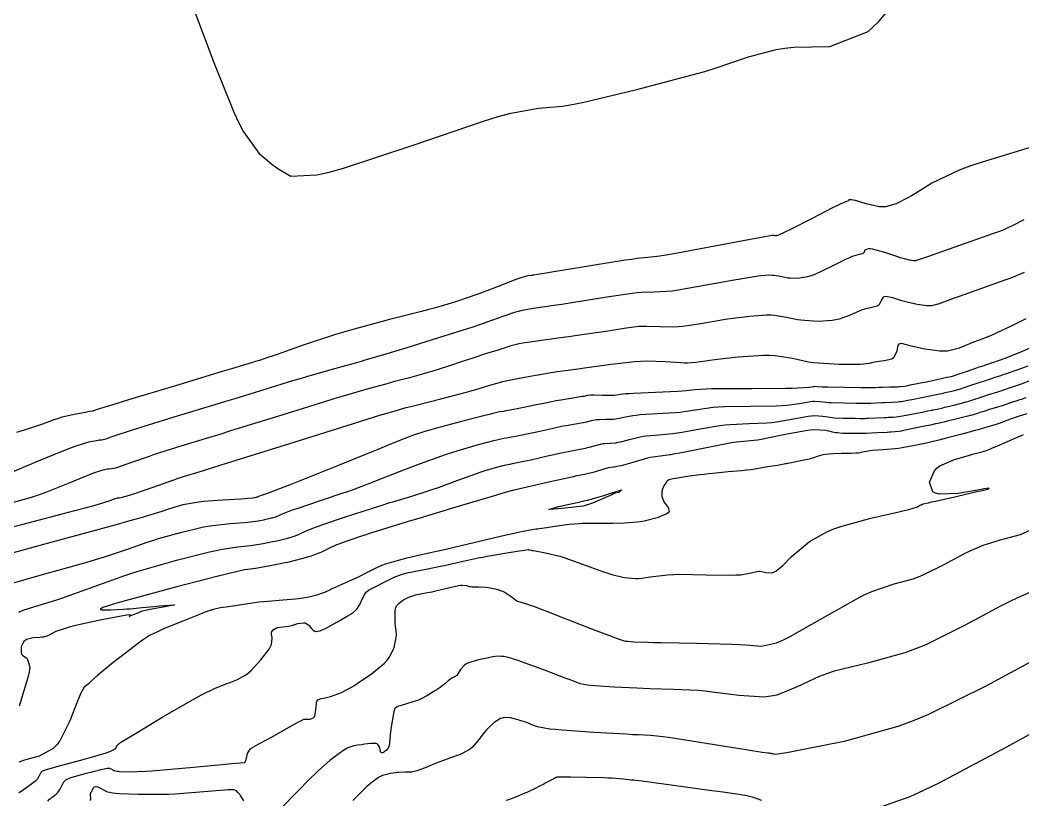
# Model space of a CAD drawing. Header units: metres. Extents: x 837475 to 838479, y 1189012 to 1191015.
# Drawn here: x 838244.6 to 838398.2, y 1190392.5 to 1190512 of the extents above; entities that cross this region are included whole.
import ezdxf

# ---------------------------------------------------------------- set-up
doc = ezdxf.new("R2010")
doc.units = ezdxf.units.M
doc.header["$LTSCALE"] = 0.3
doc.layers.add('COTAS 10', color=1, linetype='Continuous')
doc.layers.add('COTAS INT', color=252, linetype='Continuous')

msp = doc.modelspace()

# ---------------------------------------------------------------- linework, layer by layer
at = {"layer": 'COTAS 10'}
for points, elevation in [([(838398.349, 1190481.373), (838398.03, 1190481.236), (838397.046, 1190480.707), (838395.35, 1190479.915), (838394.582, 1190479.611), (838393.686, 1190479.27), (838389.373, 1190477.735), (838385.14, 1190476.272), (838384.294, 1190475.977), (838383.59, 1190475.729), (838382.222, 1190475.231), (838381.737, 1190475.11), (838381.588, 1190475.1), (838381.434, 1190475.099), (838380.826, 1190475.183), (838379.852, 1190475.454), (838379.466, 1190475.572), (838379.03, 1190475.708), (838377.037, 1190476.355), (838375.158, 1190476.881), (838374.795, 1190476.94), (838374.499, 1190476.962), (838373.996, 1190476.733), (838373.823, 1190476.343), (838373.736, 1190476.264), (838373.632, 1190476.198), (838373.113, 1190476.065), (838372.065, 1190475.744), (838371.628, 1190475.559), (838371.126, 1190475.333), (838368.781, 1190474.173), (838366.319, 1190473.026), (838365.744, 1190472.81), (838365.215, 1190472.636), (838363.689, 1190472.374), (838362.541, 1190472.439), (838362.251, 1190472.472), (838361.972, 1190472.511), (838361.063, 1190472.708), (838360.088, 1190472.866), (838359.768, 1190472.881), (838359.426, 1190472.883), (838358.01, 1190472.788), (838355.783, 1190472.461), (838354.93, 1190472.316), (838353.974, 1190472.149), (838349.668, 1190471.352), (838345.413, 1190470.613), (838344.49, 1190470.482), (838343.677, 1190470.383), (838341.658, 1190470.293), (838339.824, 1190470.257), (838339.127, 1190470.193), (838338.348, 1190470.105), (838334.851, 1190469.592), (838331.286, 1190469.009), (838330.464, 1190468.877), (838329.715, 1190468.759), (838327.604, 1190468.438), (838325.933, 1190468.2), (838325.46, 1190468.134), (838324.982, 1190468.067), (838323.218, 1190467.824), (838321.436, 1190467.491), (838320.947, 1190467.367), (838320.459, 1190467.23), (838318.71, 1190466.62), (838316.119, 1190465.686), (838315.099, 1190465.345), (838313.949, 1190464.967), (838308.703, 1190463.301), (838303.678, 1190461.742), (838302.666, 1190461.431), (838301.819, 1190461.173), (838300.132, 1190460.678), (838299.533, 1190460.518), (838299.373, 1190460.471), (838299.215, 1190460.423), (838298.662, 1190460.241), (838297.43, 1190459.868), (838296.843, 1190459.699), (838296.149, 1190459.502), (838292.757, 1190458.556), (838288.64, 1190457.386), (838287.489, 1190457.048), (838286.333, 1190456.704), (838282.119, 1190455.413), (838277.498, 1190453.98), (838276.085, 1190453.547), (838274.614, 1190453.097), (838268.822, 1190451.342), (838263.583, 1190449.744), (838262.461, 1190449.394), (838261.482, 1190449.084), (838259.131, 1190448.299), (838257.965, 1190447.88), (838257.731, 1190447.802), (838257.536, 1190447.741), (838257.157, 1190447.654), (838256.765, 1190447.613), (838256.564, 1190447.581), (838256.321, 1190447.539), (838255.107, 1190447.31), (838252.986, 1190446.672), (838252.171, 1190446.372), (838251.258, 1190446.019), (838247.138, 1190444.296), (838243.047, 1190442.567)], 1760), ([(838244.444, 1190421.304), (838244.819, 1190421.476), (838245.257, 1190421.651), (838247.362, 1190422.308), (838250.23, 1190423.178), (838251.149, 1190423.487), (838252.123, 1190423.825), (838256.092, 1190425.29), (838260.67, 1190426.914), (838262.028, 1190427.352), (838263.425, 1190427.785), (838268.797, 1190429.307), (838273.614, 1190430.521), (838274.662, 1190430.761), (838275.586, 1190430.958), (838277.889, 1190431.32), (838279.407, 1190431.451), (838279.836, 1190431.502), (838280.268, 1190431.559), (838281.858, 1190431.821), (838283.283, 1190432.097), (838283.61, 1190432.164), (838283.908, 1190432.226), (838284.743, 1190432.416), (838285.398, 1190432.59), (838285.583, 1190432.642), (838285.769, 1190432.696), (838286.454, 1190432.906), (838287.166, 1190433.162), (838287.37, 1190433.245), (838287.576, 1190433.334), (838288.343, 1190433.701), (838289.708, 1190434.264), (838290.291, 1190434.477), (838290.963, 1190434.715), (838294.134, 1190435.778), (838297.322, 1190436.817), (838298.006, 1190437.04), (838298.604, 1190437.234), (838300.044, 1190437.699), (838301.252, 1190438.073), (838301.703, 1190438.21), (838302.205, 1190438.361), (838304.438, 1190439.028), (838307.104, 1190439.869), (838307.878, 1190440.129), (838308.668, 1190440.402), (838311.652, 1190441.489), (838314.416, 1190442.499), (838315.068, 1190442.724), (838315.67, 1190442.925), (838317.435, 1190443.454), (838318.607, 1190443.754), (838318.835, 1190443.811), (838319.022, 1190443.858), (838319.351, 1190443.931), (838319.562, 1190443.963), (838319.675, 1190443.984), (838319.811, 1190444.009), (838320.497, 1190444.142), (838321.757, 1190444.409), (838322.255, 1190444.519), (838322.818, 1190444.644), (838325.388, 1190445.224), (838327.968, 1190445.799), (838328.537, 1190445.92), (838329.043, 1190446.025), (838330.344, 1190446.267), (838331.254, 1190446.435), (838331.512, 1190446.493), (838331.773, 1190446.555), (838332.74, 1190446.823), (838333.685, 1190447.059), (838333.931, 1190447.102), (838334.172, 1190447.136), (838334.988, 1190447.176), (838335.913, 1190447.25), (838336.222, 1190447.305), (838336.554, 1190447.375), (838337.946, 1190447.75), (838339.572, 1190448.146), (838340.052, 1190448.229), (838340.545, 1190448.3), (838342.43, 1190448.458), (838344.604, 1190448.647), (838345.277, 1190448.737), (838345.983, 1190448.844), (838348.79, 1190449.367), (838351.763, 1190449.874), (838352.572, 1190449.97), (838353.375, 1190450.048), (838356.228, 1190450.17), (838358.985, 1190450.281), (838359.729, 1190450.352), (838360.464, 1190450.441), (838363.049, 1190450.905), (838365.279, 1190451.323), (838365.79, 1190451.382), (838366.256, 1190451.416), (838367.557, 1190451.336), (838368.643, 1190451.139), (838368.975, 1190451.1), (838369.319, 1190451.068), (838370.672, 1190451.008), (838371.942, 1190450.992), (838372.235, 1190450.988), (838372.502, 1190450.984), (838373.253, 1190450.972), (838373.995, 1190450.977), (838374.256, 1190450.985), (838374.541, 1190450.995), (838375.773, 1190451.054), (838377.013, 1190451.119), (838377.304, 1190451.132), (838377.573, 1190451.144), (838378.352, 1190451.171), (838379.161, 1190451.247), (838379.448, 1190451.289), (838379.763, 1190451.34), (838381.126, 1190451.603), (838382.449, 1190451.879), (838382.738, 1190451.939), (838382.994, 1190451.991), (838383.641, 1190452.118), (838384.121, 1190452.212), (838384.272, 1190452.242), (838384.431, 1190452.275), (838385.07, 1190452.41), (838385.909, 1190452.6), (838386.193, 1190452.667), (838386.501, 1190452.74), (838387.802, 1190453.056), (838389.122, 1190453.397), (838389.442, 1190453.486), (838389.743, 1190453.572), (838390.662, 1190453.862), (838391.469, 1190454.135), (838391.698, 1190454.211), (838391.93, 1190454.286), (838392.79, 1190454.557), (838393.678, 1190454.834), (838393.928, 1190454.914), (838394.18, 1190454.994), (838395.104, 1190455.296), (838396.115, 1190455.635), (838396.421, 1190455.74), (838396.739, 1190455.849), (838397.982, 1190456.283), (838399.271, 1190456.763)], 1770), ([(838401.345, 1190425.203), (838397.373, 1190423.497), (838396.1, 1190422.882), (838394.751, 1190422.204), (838389.256, 1190419.242), (838383.337, 1190416.313), (838381.721, 1190415.657), (838380.116, 1190415.068), (838374.402, 1190413.5), (838369.309, 1190412.253), (838368.094, 1190411.866), (838366.965, 1190411.461), (838363.595, 1190409.85), (838360.516, 1190408.592), (838359.57, 1190408.41), (838358.584, 1190408.301), (838354.685, 1190408.506), (838350.62, 1190409.065), (838349.528, 1190409.178), (838348.451, 1190409.272), (838344.685, 1190409.462), (838341.052, 1190409.56), (838340.059, 1190409.597), (838339.071, 1190409.637), (838335.55, 1190409.816), (838332.641, 1190410.02), (838332.039, 1190410.076), (838331.525, 1190410.133), (838330.404, 1190410.335), (838329.251, 1190410.768), (838328.718, 1190410.969), (838328.091, 1190411.206), (838325.053, 1190412.358), (838321.973, 1190413.504), (838321.32, 1190413.738), (838320.754, 1190413.936), (838319.428, 1190414.349), (838318.712, 1190414.485), (838318.53, 1190414.509), (838318.354, 1190414.526), (838317.776, 1190414.538), (838316.998, 1190414.438), (838316.695, 1190414.385), (838316.355, 1190414.321), (838314.813, 1190414), (838313.301, 1190413.533), (838312.979, 1190413.376), (838312.7, 1190413.208), (838312.044, 1190412.504), (838311.676, 1190411.859), (838311.578, 1190411.729), (838311.482, 1190411.619), (838311.152, 1190411.394), (838310.811, 1190411.241), (838310.709, 1190411.177), (838310.603, 1190411.103), (838310.193, 1190410.758), (838309.738, 1190410.358), (838309.604, 1190410.25), (838309.467, 1190410.143), (838308.944, 1190409.768), (838308.316, 1190409.353), (838308.112, 1190409.221), (838307.934, 1190409.106), (838307.896, 1190409.082), (838307.008, 1190408.518), (838305.952, 1190407.957), (838305.629, 1190407.82), (838305.293, 1190407.691), (838303.969, 1190407.289), (838302.808, 1190406.96), (838302.574, 1190406.877), (838302.379, 1190406.797), (838301.989, 1190406.536), (838301.83, 1190406.008), (838301.779, 1190405.759), (838301.725, 1190405.467), (838301.506, 1190404.042), (838301.313, 1190402.561), (838301.275, 1190402.233), (838301.243, 1190401.941), (838301.186, 1190401.184), (838301.104, 1190400.704), (838301.057, 1190400.587), (838300.999, 1190400.477), (838300.704, 1190400.137), (838300.396, 1190399.899), (838300.329, 1190399.854), (838300.272, 1190399.818), (838300.133, 1190399.762), (838300.05, 1190399.768), (838300.026, 1190399.77), (838300.003, 1190399.773), (838299.918, 1190399.79), (838299.831, 1190399.924), (838299.806, 1190400.001), (838299.781, 1190400.097), (838299.688, 1190400.587), (838299.416, 1190401.046), (838299.278, 1190401.121), (838299.112, 1190401.174), (838298.289, 1190401.178), (838297.373, 1190401.053), (838297.149, 1190401.024), (838296.937, 1190400.998), (838296.281, 1190400.926), (838295.71, 1190400.83), (838295.552, 1190400.789), (838295.394, 1190400.741), (838294.827, 1190400.516), (838294.06, 1190400.053), (838293.777, 1190399.856), (838293.463, 1190399.628), (838292.075, 1190398.553), (838290.313, 1190397.022), (838289.764, 1190396.506), (838289.188, 1190395.951), (838286.889, 1190393.612), (838284.757, 1190391.413)], 1780), ([(838278.882, 1190392.409), (838278.644, 1190392.784), (838278.367, 1190393.206), (838278.294, 1190393.308), (838278.222, 1190393.404), (838277.978, 1190393.698), (838277.741, 1190393.913), (838277.674, 1190393.96), (838277.607, 1190394.001), (838277.362, 1190394.101), (838276.41, 1190394.079), (838275.898, 1190394.043), (838275.279, 1190393.994), (838272.144, 1190393.709), (838268.364, 1190393.432), (838267.338, 1190393.388), (838266.321, 1190393.358), (838262.722, 1190393.368), (838259.818, 1190393.49), (838259.24, 1190393.531), (838258.759, 1190393.575), (838257.839, 1190393.759), (838257.535, 1190393.962), (838257.443, 1190394.019), (838257.347, 1190394.075), (838256.974, 1190394.28), (838256.615, 1190394.442), (838256.528, 1190394.471), (838256.446, 1190394.495), (838256.197, 1190394.524), (838256.011, 1190394.496), (838255.97, 1190394.484), (838255.933, 1190394.469), (838255.835, 1190394.398), (838255.762, 1190394.289), (838255.74, 1190394.251), (838255.718, 1190394.208), (838255.635, 1190394.025), (838255.549, 1190393.837), (838255.526, 1190393.792), (838255.502, 1190393.75), (838255.419, 1190393.624), (838255.36, 1190393.486), (838255.352, 1190393.437), (838255.348, 1190393.383), (838255.364, 1190393.147), (838255.383, 1190392.874), (838255.381, 1190392.797), (838255.376, 1190392.718), (838255.331, 1190392.426)], 1780)]:
    msp.add_lwpolyline(points, dxfattribs=dict(at, elevation=elevation))
at = {"layer": 'COTAS INT'}
for points, elevation in [([(838271.5, 1190512.952), (838274.296, 1190505.454), (838277.36, 1190497.871), (838278.122, 1190496.262), (838278.847, 1190494.866), (838281.154, 1190491.593), (838283.168, 1190489.904), (838283.708, 1190489.505), (838284.24, 1190489.137), (838286.098, 1190488.058), (838290.069, 1190488.253), (838291.934, 1190488.689), (838294.13, 1190489.289), (838304.823, 1190492.834), (838315.591, 1190496.513), (838317.834, 1190497.198), (838319.756, 1190497.738), (838324.03, 1190498.483), (838327.665, 1190498.797), (838329.185, 1190499.065), (838330.926, 1190499.413), (838339.068, 1190501.323), (838347.529, 1190503.565), (838349.471, 1190504.121), (838351.24, 1190504.649), (838356.183, 1190506.322), (838360.408, 1190507.476), (838361.724, 1190507.677), (838363.104, 1190507.826), (838368.615, 1190507.933), (838374.517, 1190510.23), (838376.144, 1190511.759), (838377.767, 1190513.675)], 1756), ([(838400.487, 1190492.825), (838391.95, 1190490.239), (838390.084, 1190489.592), (838388.433, 1190488.975), (838384.268, 1190486.993), (838381.751, 1190485.419), (838381.139, 1190485.058), (838380.564, 1190484.731), (838378.794, 1190483.822), (838377.16, 1190483.397), (838376.67, 1190483.375), (838376.164, 1190483.394), (838374.202, 1190483.808), (838372.535, 1190484.323), (838372.215, 1190484.405), (838371.956, 1190484.462), (838371.532, 1190484.449), (838371.465, 1190484.298), (838371.432, 1190484.268), (838371.391, 1190484.242), (838371.191, 1190484.191), (838370.218, 1190483.772), (838369.691, 1190483.516), (838369.052, 1190483.198), (838365.812, 1190481.541), (838362.586, 1190479.888), (838361.956, 1190479.573), (838361.439, 1190479.32), (838360.523, 1190478.92), (838360.36, 1190478.929), (838360.319, 1190478.934), (838360.279, 1190478.939), (838360.15, 1190478.967), (838360.013, 1190478.99), (838359.967, 1190478.992), (838359.919, 1190478.992), (838359.718, 1190478.979), (838358.166, 1190478.696), (838357.265, 1190478.527), (838356.161, 1190478.319), (838350.47, 1190477.238), (838344.708, 1190476.172), (838343.558, 1190475.973), (838342.601, 1190475.816), (838340.752, 1190475.597), (838339.094, 1190475.444), (838338.257, 1190475.329), (838337.256, 1190475.182), (838332.276, 1190474.388), (838327.302, 1190473.567), (838326.305, 1190473.403), (838325.472, 1190473.268), (838323.839, 1190473.007), (838323.271, 1190472.926), (838323.11, 1190472.904), (838322.948, 1190472.881), (838322.348, 1190472.798), (838321.283, 1190472.5), (838320.827, 1190472.342), (838320.301, 1190472.151), (838317.821, 1190471.186), (838315.012, 1190470.098), (838314.279, 1190469.828), (838313.565, 1190469.573), (838311.151, 1190468.769), (838308.231, 1190467.926), (838307.199, 1190467.646), (838306.07, 1190467.347), (838301.185, 1190466.099), (838295.8, 1190464.659), (838294.356, 1190464.238), (838292.932, 1190463.807), (838287.96, 1190462.17), (838283.989, 1190460.781), (838283.197, 1190460.507), (838282.537, 1190460.28), (838281.264, 1190459.857), (838280.856, 1190459.741), (838280.628, 1190459.673), (838280.21, 1190459.545), (838278.143, 1190458.919), (838276.989, 1190458.57), (838275.582, 1190458.146), (838268.401, 1190455.981), (838261.196, 1190453.803), (838259.775, 1190453.37), (838258.602, 1190453.011), (838256.441, 1190452.331), (838255.999, 1190452.172), (838255.91, 1190452.143), (838255.837, 1190452.119), (838255.693, 1190452.086), (838255.236, 1190452.011), (838254.966, 1190451.96), (838254.632, 1190451.897), (838252.906, 1190451.563), (838250.859, 1190451.084), (838250.323, 1190450.929), (838249.8, 1190450.765), (838248.023, 1190450.092), (838245.216, 1190449.151), (838244.043, 1190448.817)], 1758), ([(838398.396, 1190473.319), (838396.714, 1190472.607), (838396.048, 1190472.352), (838395.294, 1190472.073), (838391.848, 1190470.854), (838388.41, 1190469.655), (838387.661, 1190469.388), (838387.001, 1190469.148), (838385.351, 1190468.515), (838384.183, 1190468.222), (838383.826, 1190468.198), (838383.454, 1190468.197), (838381.99, 1190468.399), (838380.475, 1190468.776), (838380.071, 1190468.886), (838379.673, 1190468.999), (838378.292, 1190469.425), (838377.198, 1190469.632), (838376.98, 1190469.606), (838376.8, 1190469.543), (838376.459, 1190469.017), (838376.181, 1190468.388), (838376.04, 1190468.261), (838375.872, 1190468.154), (838375.035, 1190467.939), (838373.913, 1190467.715), (838373.565, 1190467.603), (838373.201, 1190467.469), (838371.75, 1190466.805), (838370.053, 1190466.165), (838369.533, 1190466.046), (838368.992, 1190465.953), (838366.856, 1190465.828), (838364.723, 1190465.948), (838364.182, 1190466.01), (838363.664, 1190466.083), (838361.975, 1190466.449), (838360.164, 1190466.742), (838359.569, 1190466.77), (838358.934, 1190466.774), (838356.302, 1190466.598), (838353.4, 1190466.225), (838352.595, 1190466.105), (838351.788, 1190465.979), (838348.867, 1190465.466), (838346.119, 1190465.054), (838345.422, 1190464.991), (838344.752, 1190464.95), (838342.564, 1190464.988), (838340.554, 1190465.07), (838339.997, 1190465.057), (838339.44, 1190465.028), (838337.425, 1190464.796), (838335.27, 1190464.451), (838334.624, 1190464.351), (838333.957, 1190464.25), (838331.37, 1190463.869), (838328.595, 1190463.475), (838327.809, 1190463.364), (838327.016, 1190463.254), (838324.089, 1190462.85), (838321.59, 1190462.481), (838321.066, 1190462.392), (838320.616, 1190462.308), (838319.6, 1190462.055), (838318.729, 1190461.744), (838318.37, 1190461.625), (838317.961, 1190461.491), (838316.059, 1190460.889), (838313.783, 1190460.167), (838313.137, 1190459.958), (838312.485, 1190459.746), (838310.074, 1190458.944), (838307.685, 1190458.173), (838307.046, 1190457.979), (838306.418, 1190457.794), (838304.233, 1190457.194), (838301.976, 1190456.604), (838301.303, 1190456.425), (838300.609, 1190456.238), (838297.928, 1190455.504), (838294.083, 1190454.382), (838292.655, 1190453.951), (838291.069, 1190453.467), (838284.028, 1190451.281), (838276.852, 1190449.041), (838275.181, 1190448.523), (838273.646, 1190448.049), (838269.244, 1190446.703), (838265.97, 1190445.686), (838265.147, 1190445.419), (838264.361, 1190445.158), (838261.822, 1190444.267), (838259.93, 1190443.589), (838259.551, 1190443.462), (838259.236, 1190443.362), (838258.62, 1190443.222), (838258.294, 1190443.216), (838258.161, 1190443.201), (838258.01, 1190443.18), (838257.308, 1190443.057), (838255.99, 1190442.642), (838255.449, 1190442.438), (838254.833, 1190442.194), (838251.975, 1190440.989), (838248.426, 1190439.594), (838247.375, 1190439.23), (838246.294, 1190438.876), (838242.14, 1190437.68)], 1762), ([(838236.651, 1190432.608), (838244.883, 1190434.705), (838252.998, 1190436.842), (838254.605, 1190437.275), (838255.934, 1190437.64), (838258.425, 1190438.384), (838259.006, 1190438.629), (838259.131, 1190438.679), (838259.241, 1190438.72), (838259.509, 1190438.805), (838259.667, 1190438.827), (838259.708, 1190438.83), (838259.748, 1190438.831), (838259.88, 1190438.821), (838260.33, 1190438.919), (838260.57, 1190438.987), (838260.86, 1190439.074), (838262.327, 1190439.535), (838264.073, 1190440.112), (838264.539, 1190440.272), (838264.999, 1190440.431), (838266.598, 1190441.005), (838268.012, 1190441.516), (838268.355, 1190441.636), (838268.677, 1190441.746), (838269.665, 1190442.064), (838272.678, 1190443), (838274.276, 1190443.499), (838276.206, 1190444.103), (838285.937, 1190447.149), (838295.666, 1190450.191), (838297.595, 1190450.791), (838299.192, 1190451.287), (838302.196, 1190452.203), (838303.761, 1190452.618), (838304.451, 1190452.798), (838305.252, 1190453.005), (838309.07, 1190453.988), (838312.983, 1190455.013), (838313.844, 1190455.246), (838314.608, 1190455.459), (838316.564, 1190456.046), (838318.056, 1190456.484), (838318.528, 1190456.602), (838319.025, 1190456.718), (838321.034, 1190457.127), (838323.016, 1190457.487), (838323.496, 1190457.572), (838323.947, 1190457.652), (838325.329, 1190457.886), (838326.548, 1190458.078), (838326.896, 1190458.13), (838327.248, 1190458.182), (838328.559, 1190458.367), (838330.383, 1190458.622), (838331.059, 1190458.718), (838331.809, 1190458.824), (838335.135, 1190459.301), (838338.731, 1190459.693), (838339.651, 1190459.746), (838340.539, 1190459.776), (838343.47, 1190459.683), (838345.828, 1190459.517), (838346.354, 1190459.499), (838346.825, 1190459.494), (838348.065, 1190459.581), (838349.602, 1190459.81), (838350.259, 1190459.895), (838351.017, 1190459.989), (838354.594, 1190460.407), (838358.442, 1190460.666), (838359.37, 1190460.659), (838360.24, 1190460.618), (838362.887, 1190460.189), (838365.357, 1190459.655), (838366.114, 1190459.547), (838366.904, 1190459.458), (838370.023, 1190459.282), (838372.768, 1190459.269), (838373.322, 1190459.282), (838373.786, 1190459.303), (838374.719, 1190459.437), (838375.275, 1190459.605), (838375.502, 1190459.646), (838375.76, 1190459.686), (838376.957, 1190459.813), (838378.112, 1190460.11), (838378.344, 1190460.257), (838378.539, 1190460.432), (838378.922, 1190461.301), (838379.101, 1190462.124), (838379.166, 1190462.271), (838379.237, 1190462.383), (838379.548, 1190462.495), (838380.316, 1190462.289), (838380.676, 1190462.2), (838381.098, 1190462.098), (838383.154, 1190461.615), (838385.474, 1190461.295), (838386.063, 1190461.296), (838386.629, 1190461.335), (838388.481, 1190461.798), (838390.051, 1190462.442), (838390.439, 1190462.596), (838390.807, 1190462.738), (838391.968, 1190463.163), (838393.281, 1190463.687), (838393.744, 1190463.892), (838394.25, 1190464.122), (838396.44, 1190465.171), (838398.671, 1190466.267)], 1764), ([(838399.151, 1190461.669), (838397.73, 1190461.076), (838396.284, 1190460.496), (838395.917, 1190460.353), (838395.565, 1190460.218), (838394.415, 1190459.796), (838393.521, 1190459.482), (838393.331, 1190459.415), (838393.165, 1190459.358), (838392.773, 1190459.224), (838392.545, 1190459.149), (838392.483, 1190459.129), (838392.422, 1190459.11), (838392.202, 1190459.041), (838391.702, 1190458.875), (838391.464, 1190458.793), (838391.181, 1190458.696), (838389.8, 1190458.219), (838388.385, 1190457.736), (838388.082, 1190457.635), (838387.818, 1190457.55), (838387.183, 1190457.361), (838386.585, 1190457.222), (838386.344, 1190457.168), (838386.07, 1190457.108), (838384.808, 1190456.833), (838383.441, 1190456.543), (838383.101, 1190456.473), (838382.778, 1190456.407), (838381.751, 1190456.207), (838380.933, 1190456.054), (838380.742, 1190456.017), (838380.567, 1190455.983), (838380.061, 1190455.881), (838379.47, 1190455.806), (838379.241, 1190455.789), (838378.984, 1190455.773), (838377.819, 1190455.731), (838376.662, 1190455.701), (838376.41, 1190455.693), (838376.187, 1190455.686), (838375.63, 1190455.664), (838375.308, 1190455.648), (838375.233, 1190455.645), (838375.165, 1190455.643), (838374.97, 1190455.642), (838374.249, 1190455.651), (838373.849, 1190455.656), (838373.362, 1190455.662), (838370.876, 1190455.69), (838368.369, 1190455.73), (838367.869, 1190455.743), (838367.452, 1190455.757), (838366.646, 1190455.814), (838366.311, 1190455.835), (838366.191, 1190455.826), (838366.059, 1190455.811), (838365.484, 1190455.703), (838363.745, 1190455.584), (838362.879, 1190455.562), (838361.847, 1190455.544), (838356.731, 1190455.519), (838351.611, 1190455.495), (838350.577, 1190455.478), (838349.709, 1190455.458), (838347.957, 1190455.346), (838346.623, 1190455.201), (838346.019, 1190455.158), (838345.312, 1190455.115), (838341.908, 1190454.952), (838338.561, 1190454.793), (838337.89, 1190454.753), (838337.329, 1190454.714), (838336.228, 1190454.588), (838335.622, 1190454.503), (838335.373, 1190454.491), (838335.09, 1190454.484), (838333.775, 1190454.497), (838332.486, 1190454.519), (838332.219, 1190454.517), (838331.991, 1190454.511), (838331.492, 1190454.46), (838330.956, 1190454.348), (838330.704, 1190454.304), (838330.408, 1190454.255), (838328.965, 1190454.028), (838327.418, 1190453.781), (838327.056, 1190453.719), (838326.723, 1190453.659), (838325.76, 1190453.466), (838324.637, 1190453.225), (838324.203, 1190453.135), (838323.715, 1190453.036), (838321.511, 1190452.596), (838319.424, 1190452.191), (838319.011, 1190452.113), (838318.669, 1190452.051), (838318.027, 1190451.952), (838317.027, 1190451.73), (838316.458, 1190451.59), (838315.763, 1190451.416), (838312.199, 1190450.503), (838308.382, 1190449.481), (838307.527, 1190449.238), (838306.759, 1190449.012), (838304.715, 1190448.342), (838302.092, 1190447.31), (838300.96, 1190446.855), (838299.651, 1190446.328), (838293.457, 1190443.816), (838287.347, 1190441.346), (838286.091, 1190440.845), (838285.024, 1190440.424), (838282.745, 1190439.564), (838281.88, 1190439.277), (838281.705, 1190439.218), (838281.558, 1190439.166), (838281.258, 1190439.05), (838281.142, 1190438.995), (838281.08, 1190438.969), (838280.973, 1190438.931), (838280.87, 1190438.899), (838280.814, 1190438.883), (838280.715, 1190438.857), (838280.589, 1190438.828), (838280.544, 1190438.819), (838280.495, 1190438.809), (838280.28, 1190438.767), (838279.425, 1190438.691), (838278.972, 1190438.66), (838278.425, 1190438.624), (838275.669, 1190438.455), (838272.681, 1190438.222), (838271.988, 1190438.145), (838271.353, 1190438.062), (838269.545, 1190437.72), (838268.182, 1190437.334), (838267.828, 1190437.224), (838267.483, 1190437.113), (838266.322, 1190436.701), (838262.959, 1190435.693), (838261.227, 1190435.206), (838259.147, 1190434.629), (838248.743, 1190431.796), (838238.52, 1190429.001)], 1766), ([(838241.843, 1190425.264), (838248.052, 1190427.052), (838254.688, 1190428.904), (838256.188, 1190429.346), (838257.541, 1190429.759), (838261.207, 1190430.995), (838264.077, 1190432.013), (838264.928, 1190432.288), (838265.804, 1190432.559), (838269.171, 1190433.513), (838272.484, 1190434.292), (838273.325, 1190434.453), (838274.133, 1190434.59), (838276.779, 1190434.888), (838278.916, 1190435.037), (838279.404, 1190435.081), (838279.846, 1190435.125), (838281.069, 1190435.294), (838281.889, 1190435.453), (838282.077, 1190435.491), (838282.249, 1190435.527), (838282.729, 1190435.637), (838283.106, 1190435.737), (838283.212, 1190435.767), (838283.32, 1190435.798), (838283.714, 1190435.918), (838284.123, 1190436.066), (838284.24, 1190436.114), (838284.359, 1190436.165), (838284.8, 1190436.376), (838285.945, 1190436.817), (838286.507, 1190437.014), (838287.176, 1190437.242), (838290.476, 1190438.336), (838294.087, 1190439.547), (838294.952, 1190439.849), (838295.758, 1190440.137), (838298.181, 1190441.061), (838300.613, 1190442.027), (838301.424, 1190442.343), (838302.296, 1190442.679), (838305.941, 1190444.068), (838309.757, 1190445.442), (838310.737, 1190445.769), (838311.682, 1190446.073), (838314.817, 1190446.978), (838317.185, 1190447.585), (838317.647, 1190447.701), (838318.024, 1190447.794), (838318.689, 1190447.941), (838319.115, 1190448.007), (838319.343, 1190448.048), (838319.617, 1190448.1), (838321.004, 1190448.369), (838322.736, 1190448.723), (838323.229, 1190448.827), (838323.727, 1190448.934), (838325.574, 1190449.345), (838327.346, 1190449.729), (838327.797, 1190449.82), (838328.23, 1190449.903), (838329.655, 1190450.148), (838330.831, 1190450.345), (838331.108, 1190450.399), (838331.364, 1190450.452), (838332.116, 1190450.641), (838332.838, 1190450.785), (838333.075, 1190450.809), (838333.329, 1190450.827), (838334.381, 1190450.837), (838335.501, 1190450.867), (838335.798, 1190450.898), (838336.088, 1190450.939), (838337.087, 1190451.169), (838338.451, 1190451.43), (838338.971, 1190451.491), (838339.553, 1190451.546), (838342.169, 1190451.705), (838344.958, 1190451.881), (838345.648, 1190451.948), (838346.303, 1190452.022), (838348.374, 1190452.357), (838350.736, 1190452.666), (838351.575, 1190452.724), (838352.493, 1190452.771), (838356.479, 1190452.844), (838360.416, 1190452.912), (838361.304, 1190452.957), (838362.105, 1190453.012), (838364.266, 1190453.304), (838365.669, 1190453.567), (838365.99, 1190453.604), (838366.283, 1190453.625), (838367.101, 1190453.575), (838368.048, 1190453.448), (838368.422, 1190453.422), (838368.844, 1190453.399), (838370.774, 1190453.349), (838372.652, 1190453.327), (838373.042, 1190453.322), (838373.376, 1190453.318), (838374.112, 1190453.307), (838374.58, 1190453.31), (838374.744, 1190453.315), (838374.924, 1190453.322), (838375.702, 1190453.359), (838376.6, 1190453.402), (838376.857, 1190453.413), (838377.117, 1190453.422), (838378.085, 1190453.451), (838379.073, 1190453.51), (838379.345, 1190453.539), (838379.616, 1190453.573), (838380.593, 1190453.742), (838381.508, 1190453.931), (838381.74, 1190453.978), (838381.964, 1190454.022), (838382.696, 1190454.163), (838383.449, 1190454.309), (838383.686, 1190454.357), (838383.936, 1190454.409), (838384.939, 1190454.621), (838385.989, 1190454.854), (838386.269, 1190454.918), (838386.543, 1190454.981), (838387.492, 1190455.208), (838388.47, 1190455.473), (838388.762, 1190455.561), (838389.064, 1190455.654), (838390.231, 1190456.04), (838391.325, 1190456.416), (838391.581, 1190456.502), (838391.816, 1190456.58), (838392.496, 1190456.799), (838393.05, 1190456.972), (838393.206, 1190457.022), (838393.363, 1190457.072), (838393.939, 1190457.26), (838394.81, 1190457.556), (838395.153, 1190457.675), (838395.54, 1190457.81), (838397.307, 1190458.43), (838399.007, 1190459.035)], 1768), ([(838398.657, 1190454.136), (838397.937, 1190453.888), (838397.689, 1190453.804), (838397.419, 1190453.714), (838396.269, 1190453.332), (838394.997, 1190452.917), (838394.651, 1190452.806), (838394.307, 1190452.696), (838393.084, 1190452.314), (838392.044, 1190451.991), (838391.816, 1190451.919), (838391.613, 1190451.855), (838391.093, 1190451.684), (838390.421, 1190451.49), (838390.123, 1190451.411), (838389.775, 1190451.321), (838388.112, 1190450.904), (838386.459, 1190450.499), (838386.118, 1190450.417), (838385.828, 1190450.346), (838385.201, 1190450.199), (838384.926, 1190450.141), (838384.858, 1190450.127), (838384.793, 1190450.114), (838384.586, 1190450.074), (838384.025, 1190449.959), (838383.736, 1190449.9), (838383.39, 1190449.827), (838381.658, 1190449.465), (838379.909, 1190449.108), (838379.552, 1190449.039), (838379.25, 1190448.983), (838378.619, 1190448.891), (838378.028, 1190448.866), (838377.752, 1190448.852), (838377.426, 1190448.835), (838375.844, 1190448.749), (838374.158, 1190448.668), (838373.767, 1190448.654), (838373.41, 1190448.644), (838372.395, 1190448.636), (838371.629, 1190448.651), (838371.428, 1190448.654), (838371.233, 1190448.657), (838370.57, 1190448.666), (838369.794, 1190448.737), (838369.528, 1190448.778), (838369.239, 1190448.83), (838368.012, 1190449.097), (838366.229, 1190449.207), (838365.59, 1190449.16), (838364.888, 1190449.079), (838361.831, 1190448.506), (838358.824, 1190447.869), (838358.154, 1190447.747), (838357.554, 1190447.65), (838355.976, 1190447.495), (838354.257, 1190447.324), (838353.569, 1190447.216), (838352.789, 1190447.082), (838349.206, 1190446.378), (838345.662, 1190445.666), (838344.907, 1190445.527), (838344.25, 1190445.413), (838344.133, 1190445.398), (838342.691, 1190445.211), (838341.536, 1190445.053), (838341.133, 1190444.967), (838340.694, 1190444.862), (838338.805, 1190444.332), (838337.02, 1190443.811), (838336.646, 1190443.712), (838336.324, 1190443.634), (838335.594, 1190443.515), (838335.472, 1190443.5), (838335.015, 1190443.444), (838334.788, 1190443.395), (838334.531, 1190443.333), (838333.364, 1190443.004), (838332.182, 1190442.659), (838331.916, 1190442.587), (838331.677, 1190442.525), (838331.034, 1190442.387), (838329.873, 1190442.151), (838329.307, 1190442.028), (838328.635, 1190441.879), (838325.323, 1190441.131), (838320.098, 1190439.941), (838319.999, 1190439.917), (838319.967, 1190439.908), (838319.933, 1190439.899), (838319.794, 1190439.861), (838318.403, 1190439.45), (838317.581, 1190439.207), (838316.568, 1190438.906), (838311.33, 1190437.351), (838305.67, 1190435.661), (838304.391, 1190435.275), (838303.238, 1190434.925), (838300.116, 1190433.957), (838297.966, 1190433.269), (838297.425, 1190433.095), (838296.909, 1190432.929), (838295.242, 1190432.388), (838293.807, 1190431.879), (838293.438, 1190431.733), (838293.08, 1190431.584), (838291.885, 1190431.026), (838290.793, 1190430.504), (838290.499, 1190430.377), (838290.209, 1190430.258), (838289.195, 1190429.893), (838288.219, 1190429.595), (838287.954, 1190429.518), (838287.691, 1190429.444), (838286.757, 1190429.196), (838285.568, 1190428.925), (838285.143, 1190428.836), (838284.676, 1190428.741), (838282.647, 1190428.348), (838280.689, 1190427.993), (838280.267, 1190427.922), (838279.898, 1190427.864), (838278.999, 1190427.753), (838277.038, 1190427.326), (838275.999, 1190427.069), (838274.745, 1190426.751), (838268.422, 1190425.1), (838262.016, 1190423.382), (838260.709, 1190423.022), (838259.605, 1190422.712), (838257.301, 1190422.009), (838256.889, 1190421.723), (838256.976, 1190421.677), (838257.152, 1190421.644), (838258.514, 1190421.643), (838260.428, 1190421.75), (838260.951, 1190421.786), (838261.47, 1190421.825), (838263.323, 1190421.986), (838265.08, 1190422.155), (838265.539, 1190422.198), (838265.988, 1190422.239), (838267.51, 1190422.376), (838268.282, 1190422.41), (838268.257, 1190422.387), (838268.128, 1190422.349), (838266.803, 1190422.093), (838264.482, 1190421.688), (838263.819, 1190421.573), (838263.354, 1190421.443), (838263.18, 1190421.382), (838262.987, 1190421.311), (838261.436, 1190420.683), (838261.352, 1190420.656), (838261.316, 1190420.651), (838261.57, 1190420.812), (838261.149, 1190420.873), (838260.687, 1190420.805), (838260.075, 1190420.699), (838256.617, 1190420.008), (838252.916, 1190419.182), (838252.15, 1190418.99), (838251.497, 1190418.815), (838250.075, 1190418.32), (838249.445, 1190417.975), (838249.291, 1190417.896), (838249.146, 1190417.823), (838248.695, 1190417.619), (838248.138, 1190417.48), (838247.926, 1190417.448), (838247.688, 1190417.419), (838246.62, 1190417.341), (838245.584, 1190417.093), (838245.367, 1190416.958), (838245.18, 1190416.793), (838244.755, 1190415.959), (838244.761, 1190415.066), (838244.845, 1190414.865), (838244.965, 1190414.684), (838245.698, 1190414.198), (838246.095, 1190412.859), (838246.004, 1190412.14), (838245.825, 1190411.27), (838244.453, 1190406.872)], 1772), ([(838398.772, 1190451.693), (838397.622, 1190451.305), (838396.403, 1190450.894), (838396.136, 1190450.8), (838395.9, 1190450.716), (838395.301, 1190450.482), (838394.732, 1190450.264), (838394.516, 1190450.19), (838394.273, 1190450.11), (838393.181, 1190449.768), (838391.777, 1190449.36), (838391.337, 1190449.238), (838390.875, 1190449.112), (838389.022, 1190448.625), (838387.24, 1190448.164), (838386.823, 1190448.054), (838386.439, 1190447.952), (838385.329, 1190447.649), (838384.221, 1190447.365), (838383.839, 1190447.275), (838383.424, 1190447.18), (838381.653, 1190446.796), (838379.695, 1190446.443), (838379.163, 1190446.368), (838378.635, 1190446.303), (838376.762, 1190446.149), (838375.159, 1190446.042), (838374.8, 1190446.006), (838374.479, 1190445.968), (838373.627, 1190445.808), (838372.989, 1190445.669), (838372.803, 1190445.644), (838372.613, 1190445.625), (838371.891, 1190445.602), (838371.012, 1190445.6), (838370.723, 1190445.593), (838370.414, 1190445.583), (838369.133, 1190445.525), (838367.902, 1190445.418), (838367.625, 1190445.377), (838367.376, 1190445.331), (838366.706, 1190445.125), (838366.024, 1190444.878), (838365.766, 1190444.805), (838365.479, 1190444.731), (838364.194, 1190444.451), (838362.974, 1190444.212), (838362.727, 1190444.165), (838362.52, 1190444.126), (838362.102, 1190444.051), (838361.929, 1190444.023), (838361.876, 1190444.013), (838361.821, 1190444.002), (838361.605, 1190443.954), (838361.085, 1190443.857), (838360.838, 1190443.815), (838360.547, 1190443.766), (838359.124, 1190443.534), (838357.688, 1190443.303), (838357.389, 1190443.254), (838357.131, 1190443.212), (838356.556, 1190443.116), (838355.839, 1190443.032), (838355.493, 1190442.998), (838355.084, 1190442.96), (838353.07, 1190442.78), (838350.682, 1190442.549), (838350.036, 1190442.478), (838349.396, 1190442.403), (838348.719, 1190442.314), (838347.138, 1190442.105), (838345.305, 1190441.826), (838344.934, 1190441.763), (838344.621, 1190441.707), (838343.98, 1190441.555), (838343.707, 1190441.346), (838343.626, 1190441.253), (838343.542, 1190441.145), (838343.22, 1190440.631), (838342.968, 1190440.009), (838342.928, 1190439.833), (838342.902, 1190439.657), (838342.918, 1190439.007), (838343.127, 1190438.351), (838343.224, 1190438.171), (838343.337, 1190437.99), (838343.882, 1190437.342), (838344.015, 1190436.705), (838343.868, 1190436.531), (838343.641, 1190436.359), (838342.157, 1190435.748), (838340.177, 1190435.252), (838339.637, 1190435.152), (838339.101, 1190435.069), (838337.195, 1190434.903), (838335.362, 1190434.863), (838334.871, 1190434.86), (838334.389, 1190434.86), (838332.709, 1190434.886), (838331.105, 1190434.885), (838330.671, 1190434.868), (838330.24, 1190434.844), (838328.72, 1190434.695), (838327.282, 1190434.504), (838326.902, 1190434.453), (838326.531, 1190434.403), (838325.26, 1190434.23), (838324.128, 1190434.071), (838323.845, 1190434.03), (838323.575, 1190433.991), (838323.03, 1190433.908), (838322.708, 1190433.859), (838320.913, 1190433.486), (838320.057, 1190433.294), (838319.046, 1190433.063), (838314.1, 1190431.909), (838309.136, 1190430.747), (838308.113, 1190430.511), (838307.243, 1190430.312), (838305.371, 1190429.903), (838304.344, 1190429.682), (838304.007, 1190429.601), (838303.646, 1190429.512), (838302.152, 1190429.118), (838300.716, 1190428.697), (838300.392, 1190428.591), (838300.099, 1190428.488), (838299.308, 1190428.155), (838298.682, 1190427.83), (838298.495, 1190427.733), (838298.3, 1190427.632), (838297.546, 1190427.244), (838296.586, 1190426.773), (838296.263, 1190426.621), (838295.914, 1190426.46), (838294.448, 1190425.798), (838293.049, 1190425.172), (838292.744, 1190425.033), (838292.475, 1190424.909), (838291.797, 1190424.585), (838291.344, 1190424.371), (838291.216, 1190424.316), (838291.087, 1190424.264), (838290.611, 1190424.09), (838290.042, 1190423.916), (838289.853, 1190423.863), (838289.651, 1190423.809), (838288.811, 1190423.594), (838287.639, 1190423.386), (838287.228, 1190423.335), (838286.779, 1190423.287), (838284.845, 1190423.138), (838282.548, 1190422.952), (838281.87, 1190422.88), (838281.175, 1190422.8), (838278.513, 1190422.439), (838276.192, 1190422.081), (838275.711, 1190422.003), (838275.301, 1190421.934), (838274.402, 1190421.763), (838274.023, 1190421.664), (838273.94, 1190421.641), (838273.866, 1190421.619), (838273.678, 1190421.559), (838272.965, 1190421.279), (838272.56, 1190421.12), (838272.066, 1190420.925), (838269.53, 1190419.926), (838266.851, 1190418.836), (838266.266, 1190418.584), (838265.749, 1190418.354), (838264.448, 1190417.701), (838263.358, 1190416.98), (838262.973, 1190416.706), (838262.552, 1190416.4), (838260.734, 1190415.028), (838258.843, 1190413.544), (838258.377, 1190413.167), (838257.935, 1190412.806), (838256.544, 1190411.624), (838255.474, 1190410.683), (838255.235, 1190410.474), (838255.021, 1190410.286), (838254.451, 1190409.792), (838253.863, 1190408.794), (838253.638, 1190408.288), (838253.385, 1190407.684), (838252.243, 1190404.672), (838250.722, 1190401.61), (838250.229, 1190400.973), (838249.705, 1190400.428), (838247.557, 1190399.22), (838245.646, 1190398.711), (838245.273, 1190398.607), (838244.967, 1190398.518), (838244.425, 1190398.328)], 1774), ([(838244.42, 1190393.661), (838244.633, 1190393.788), (838245.64, 1190394.47), (838246.631, 1190395.208), (838246.833, 1190395.371), (838247.005, 1190395.515), (838247.363, 1190395.885), (838247.504, 1190396.13), (838247.539, 1190396.196), (838247.572, 1190396.26), (838247.673, 1190396.486), (838247.781, 1190396.694), (838247.818, 1190396.747), (838247.857, 1190396.799), (838248.023, 1190396.969), (838249.006, 1190397.313), (838249.56, 1190397.474), (838250.237, 1190397.664), (838253.7, 1190398.586), (838257.151, 1190399.542), (838257.82, 1190399.753), (838258.364, 1190399.94), (838259.295, 1190400.425), (838259.399, 1190400.699), (838259.422, 1190400.753), (838259.442, 1190400.799), (838259.496, 1190400.89), (838259.547, 1190400.935), (838259.567, 1190400.952), (838259.589, 1190400.971), (838259.686, 1190401.057), (838259.812, 1190401.164), (838259.852, 1190401.197), (838259.895, 1190401.231), (838260.067, 1190401.366), (838261.165, 1190402.048), (838261.791, 1190402.427), (838262.557, 1190402.888), (838266.488, 1190405.241), (838270.664, 1190407.678), (838271.585, 1190408.191), (838272.405, 1190408.636), (838274.514, 1190409.659), (838275.914, 1190410.208), (838276.286, 1190410.352), (838276.651, 1190410.494), (838277.915, 1190410.978), (838279.207, 1190411.72), (838279.591, 1190412.024), (838279.986, 1190412.371), (838281.504, 1190413.979), (838282.738, 1190415.638), (838282.954, 1190416.017), (838283.115, 1190416.361), (838283.239, 1190417.315), (838283.114, 1190417.953), (838283.118, 1190418.099), (838283.138, 1190418.231), (838283.35, 1190418.594), (838283.775, 1190418.829), (838283.929, 1190418.88), (838284.1, 1190418.925), (838284.851, 1190419.038), (838285.727, 1190419.159), (838285.976, 1190419.21), (838286.228, 1190419.268), (838287.163, 1190419.537), (838288.004, 1190419.685), (838288.197, 1190419.667), (838288.372, 1190419.623), (838288.861, 1190419.249), (838289.237, 1190418.779), (838289.341, 1190418.674), (838289.445, 1190418.58), (838289.821, 1190418.334), (838290.556, 1190418.444), (838290.886, 1190418.575), (838291.271, 1190418.749), (838293.122, 1190419.74), (838294.939, 1190420.823), (838295.304, 1190421.054), (838295.608, 1190421.256), (838296.208, 1190421.739), (838296.458, 1190422.15), (838296.542, 1190422.307), (838296.632, 1190422.482), (838297.012, 1190423.27), (838297.419, 1190424.035), (838297.527, 1190424.197), (838297.632, 1190424.336), (838297.995, 1190424.658), (838298.571, 1190424.956), (838298.81, 1190425.081), (838299.085, 1190425.224), (838300.368, 1190425.894), (838301.712, 1190426.563), (838302.025, 1190426.707), (838302.313, 1190426.832), (838303.139, 1190427.131), (838304.101, 1190427.358), (838304.475, 1190427.437), (838304.894, 1190427.523), (838306.797, 1190427.893), (838309.005, 1190428.331), (838309.618, 1190428.46), (838310.232, 1190428.591), (838312.451, 1190429.095), (838314.782, 1190429.601), (838315.465, 1190429.735), (838316.165, 1190429.866), (838318.828, 1190430.318), (838321.066, 1190430.667), (838321.497, 1190430.734), (838321.847, 1190430.787), (838322.428, 1190430.872), (838322.477, 1190430.872), (838322.484, 1190430.871), (838322.501, 1190430.869), (838322.511, 1190430.866), (838322.513, 1190430.865), (838322.515, 1190430.863), (838322.523, 1190430.858), (838322.921, 1190430.78), (838323.037, 1190430.758), (838323.17, 1190430.733), (838323.478, 1190430.674), (838325.092, 1190430.371), (838327.267, 1190429.848), (838327.929, 1190429.652), (838328.617, 1190429.432), (838331.318, 1190428.451), (838333.958, 1190427.484), (838334.607, 1190427.273), (838335.221, 1190427.087), (838337.142, 1190426.621), (838338.843, 1190426.455), (838339.318, 1190426.457), (838339.794, 1190426.481), (838341.529, 1190426.744), (838343.833, 1190427.031), (838344.668, 1190427.071), (838345.588, 1190427.094), (838349.626, 1190427.031), (838353.487, 1190426.966), (838354.298, 1190426.987), (838354.995, 1190427.024), (838356.578, 1190427.299), (838357.441, 1190427.542), (838357.684, 1190427.56), (838357.929, 1190427.555), (838358.832, 1190427.36), (838359.782, 1190427.325), (838360.058, 1190427.421), (838360.339, 1190427.564), (838361.401, 1190428.463), (838362.7, 1190429.749), (838363.132, 1190430.136), (838363.595, 1190430.537), (838365.525, 1190432.094), (838368.261, 1190433.643), (838369.232, 1190434.037), (838370.295, 1190434.417), (838374.903, 1190435.666), (838379.166, 1190436.637), (838380.01, 1190436.841), (838380.709, 1190437.018), (838382.023, 1190437.423), (838382.33, 1190437.606), (838382.395, 1190437.642), (838382.45, 1190437.672), (838382.578, 1190437.727), (838382.648, 1190437.747), (838382.668, 1190437.754), (838382.688, 1190437.762), (838382.761, 1190437.798), (838382.829, 1190437.835), (838382.846, 1190437.843), (838382.861, 1190437.851), (838382.91, 1190437.872), (838383.714, 1190438.059), (838384.205, 1190438.172), (838384.813, 1190438.31), (838387.978, 1190439.031), (838391.135, 1190439.75), (838391.737, 1190439.888), (838392.221, 1190440), (838392.985, 1190440.184), (838392.986, 1190440.195), (838392.988, 1190440.198), (838392.991, 1190440.201), (838393.009, 1190440.211), (838393.024, 1190440.219), (838393.025, 1190440.221), (838393.025, 1190440.223), (838393.016, 1190440.228), (838392.997, 1190440.236), (838392.992, 1190440.239), (838392.966, 1190440.265), (838392.232, 1190440.163), (838391.776, 1190440.089), (838391.212, 1190439.995), (838388.261, 1190439.493), (838385.362, 1190439.37), (838384.83, 1190439.516), (838384.416, 1190439.74), (838383.896, 1190441.197), (838384.634, 1190442.93), (838385.012, 1190443.327), (838385.465, 1190443.689), (838387.73, 1190444.698), (838390.023, 1190445.342), (838390.495, 1190445.474), (838390.895, 1190445.585), (838391.751, 1190445.818), (838392.116, 1190445.914), (838392.207, 1190445.938), (838392.293, 1190445.962), (838392.57, 1190446.043), (838392.72, 1190446.103), (838393.22, 1190446.303), (838393.543, 1190446.44), (838393.927, 1190446.606), (838395.827, 1190447.441), (838397.82, 1190448.308), (838398.261, 1190448.493)], 1776), ([(838336.211, 1190439.856), (838336.569, 1190439.965), (838336.755, 1190440.014), (838336.773, 1190440.015), (838336.776, 1190440.009), (838336.664, 1190439.943), (838336.499, 1190439.845), (838336.468, 1190439.819), (838336.444, 1190439.795), (838336.409, 1190439.715), (838336.384, 1190439.658), (838336.365, 1190439.649), (838336.342, 1190439.643), (838336.215, 1190439.642), (838335.748, 1190439.503), (838335.51, 1190439.408), (838335.224, 1190439.289), (838333.798, 1190438.659), (838332.289, 1190438.009), (838331.95, 1190437.877), (838331.646, 1190437.767), (838330.834, 1190437.543), (838329.895, 1190437.422), (838329.512, 1190437.377), (838329.074, 1190437.326), (838327.047, 1190437.097), (838325.645, 1190437), (838325.601, 1190437.033), (838325.706, 1190437.091), (838327.332, 1190437.513), (838329.948, 1190438.107), (838330.33, 1190438.194), (838331.158, 1190438.382), (838331.486, 1190438.456), (838331.553, 1190438.471), (838331.609, 1190438.483), (838331.724, 1190438.507), (838332.1, 1190438.615), (838332.32, 1190438.681), (838332.591, 1190438.762), (838333.988, 1190439.185), (838335.378, 1190439.607), (838335.644, 1190439.688), (838335.858, 1190439.752), (838336.208, 1190439.855), (838336.211, 1190439.856)], 1774), ([(838248.88, 1190392.364), (838249.069, 1190392.585), (838249.151, 1190392.661), (838249.246, 1190392.742), (838249.697, 1190393.086), (838250.17, 1190393.465), (838250.28, 1190393.569), (838250.38, 1190393.672), (838250.664, 1190394.04), (838250.869, 1190394.394), (838250.92, 1190394.49), (838250.967, 1190394.583), (838251.114, 1190394.911), (838251.27, 1190395.211), (838251.323, 1190395.289), (838251.38, 1190395.363), (838251.621, 1190395.61), (838252.268, 1190395.907), (838252.582, 1190396.013), (838252.953, 1190396.129), (838254.781, 1190396.635), (838256.612, 1190397.1), (838256.986, 1190397.191), (838257.303, 1190397.264), (838257.964, 1190397.391), (838258.23, 1190397.387), (838258.297, 1190397.377), (838258.361, 1190397.365), (838258.567, 1190397.29), (838258.743, 1190397.194), (838258.789, 1190397.167), (838258.832, 1190397.14), (838258.976, 1190397.044), (838259.412, 1190396.957), (838259.64, 1190396.936), (838259.914, 1190396.916), (838261.289, 1190396.859), (838263.824, 1190396.934), (838264.829, 1190396.998), (838265.965, 1190397.082), (838271.164, 1190397.541), (838276.047, 1190398.007), (838276.985, 1190398.094), (838277.743, 1190398.163), (838278.983, 1190398.264), (838279.056, 1190398.304), (838279.077, 1190398.335), (838279.099, 1190398.375), (838279.185, 1190398.594), (838279.276, 1190398.92), (838279.302, 1190399.029), (838279.328, 1190399.145), (838279.423, 1190399.63), (838279.748, 1190400.183), (838279.919, 1190400.343), (838280.124, 1190400.506), (838281.158, 1190401.116), (838282.569, 1190401.849), (838283.013, 1190402.089), (838283.48, 1190402.345), (838285.359, 1190403.404), (838287.01, 1190404.344), (838287.334, 1190404.525), (838287.6, 1190404.671), (838288.079, 1190404.914), (838288.288, 1190404.922), (838288.384, 1190404.92), (838288.496, 1190404.916), (838289.037, 1190404.89), (838289.567, 1190405.086), (838289.673, 1190405.222), (838289.76, 1190405.394), (838289.925, 1190406.313), (838289.994, 1190407.256), (838290.021, 1190407.443), (838290.051, 1190407.599), (838290.188, 1190407.892), (838290.461, 1190407.99), (838290.577, 1190408.021), (838290.711, 1190408.054), (838291.341, 1190408.188), (838292.175, 1190408.402), (838292.438, 1190408.486), (838292.714, 1190408.579), (838293.828, 1190409.005), (838295.263, 1190409.739), (838295.743, 1190410.027), (838296.258, 1190410.353), (838298.414, 1190411.836), (838300.404, 1190413.508), (838300.814, 1190413.952), (838301.163, 1190414.388), (838301.915, 1190415.894), (838302.175, 1190417.18), (838302.213, 1190417.476), (838302.238, 1190417.747), (838302.207, 1190418.511), (838302.109, 1190419.126), (838302.092, 1190419.304), (838302.079, 1190419.484), (838302.066, 1190420.16), (838302.074, 1190420.802), (838302.074, 1190420.96), (838302.073, 1190421.11), (838302.063, 1190421.582), (838302.146, 1190422.005), (838302.204, 1190422.124), (838302.277, 1190422.244), (838302.668, 1190422.685), (838303.194, 1190423.098), (838303.353, 1190423.201), (838303.517, 1190423.299), (838304.156, 1190423.611), (838304.917, 1190423.869), (838305.158, 1190423.933), (838305.412, 1190423.993), (838306.438, 1190424.184), (838307.691, 1190424.413), (838307.707, 1190424.416), (838308.088, 1190424.499), (838308.507, 1190424.593), (838310.202, 1190425.014), (838311.742, 1190425.363), (838312.064, 1190425.414), (838312.341, 1190425.444), (838312.964, 1190425.384), (838313.456, 1190425.231), (838313.65, 1190425.203), (838313.87, 1190425.18), (838314.873, 1190425.15), (838316.009, 1190425.101), (838316.313, 1190425.067), (838316.611, 1190425.024), (838317.649, 1190424.796), (838318.593, 1190424.451), (838318.832, 1190424.335), (838319.061, 1190424.209), (838319.809, 1190423.681), (838320.466, 1190423.188), (838320.638, 1190423.086), (838320.806, 1190422.998), (838321.375, 1190422.801), (838322.332, 1190422.515), (838322.743, 1190422.37), (838323.219, 1190422.197), (838325.465, 1190421.336), (838328.208, 1190420.266), (838328.997, 1190419.961), (838329.798, 1190419.652), (838332.798, 1190418.507), (838335.31, 1190417.554), (838335.804, 1190417.367), (838336.211, 1190417.213), (838336.954, 1190416.932), (838337.31, 1190416.868), (838337.473, 1190416.85), (838337.664, 1190416.832), (838338.588, 1190416.768), (838340.732, 1190416.691), (838341.692, 1190416.665), (838342.812, 1190416.638), (838348.182, 1190416.524), (838353.614, 1190416.378), (838354.773, 1190416.33), (838355.782, 1190416.279), (838358.182, 1190416.068), (838360.465, 1190416.58), (838361.4, 1190416.985), (838362.468, 1190417.504), (838367.42, 1190420.328), (838372.653, 1190423.309), (838373.897, 1190423.927), (838375.053, 1190424.455), (838378.49, 1190425.614), (838381.382, 1190426.407), (838382.195, 1190426.706), (838383.013, 1190427.038), (838386.009, 1190428.52), (838388.79, 1190430.019), (838389.473, 1190430.362), (838390.117, 1190430.674), (838392.128, 1190431.537), (838394.077, 1190432.188), (838394.683, 1190432.365), (838395.317, 1190432.541), (838397.846, 1190433.166), (838399.84, 1190434.128)], 1778), ([(838400.713, 1190414.389), (838392.504, 1190409.964), (838383.74, 1190405.605), (838381.376, 1190404.635), (838379.039, 1190403.767), (838370.826, 1190401.489), (838364.32, 1190400.203), (838363.059, 1190399.962), (838362.034, 1190399.769), (838360.282, 1190399.487), (838360.089, 1190399.525), (838360.045, 1190399.535), (838360.005, 1190399.545), (838359.897, 1190399.577), (838359.815, 1190399.603), (838359.792, 1190399.609), (838359.768, 1190399.615), (838359.682, 1190399.63), (838359.415, 1190399.667), (838359.277, 1190399.686), (838359.112, 1190399.708), (838358.285, 1190399.822), (838356.355, 1190400.117), (838355.494, 1190400.253), (838354.491, 1190400.413), (838349.689, 1190401.189), (838344.902, 1190401.941), (838343.908, 1190402.086), (838343.059, 1190402.204), (838341.189, 1190402.401), (838339.292, 1190402.483), (838338.426, 1190402.528), (838337.411, 1190402.584), (838332.513, 1190402.864), (838327.618, 1190403.208), (838326.605, 1190403.303), (838325.74, 1190403.397), (838323.854, 1190403.738), (838322.989, 1190404.058), (838322.768, 1190404.14), (838322.556, 1190404.22), (838321.857, 1190404.483), (838321.139, 1190404.726), (838320.915, 1190404.793), (838320.679, 1190404.859), (838319.734, 1190405.097), (838318.731, 1190405.137), (838318.458, 1190405.078), (838318.187, 1190404.99), (838317.227, 1190404.419), (838316.293, 1190403.547), (838316.038, 1190403.269), (838315.785, 1190402.974), (838315.748, 1190402.925), (838314.887, 1190401.778), (838313.903, 1190400.639), (838313.595, 1190400.382), (838313.273, 1190400.149), (838311.985, 1190399.516), (838310.545, 1190399.005), (838310.128, 1190398.848), (838309.703, 1190398.686), (838308.098, 1190398.046), (838306.669, 1190397.466), (838306.353, 1190397.341), (838306.073, 1190397.232), (838305.351, 1190396.968), (838304.772, 1190396.838), (838304.581, 1190396.814), (838304.378, 1190396.795), (838303.536, 1190396.767), (838302.63, 1190396.743), (838302.385, 1190396.726), (838302.144, 1190396.704), (838301.297, 1190396.587), (838300.519, 1190396.4), (838300.321, 1190396.334), (838300.131, 1190396.262), (838299.507, 1190395.949), (838298.886, 1190395.523), (838298.698, 1190395.38), (838298.503, 1190395.225), (838297.739, 1190394.574), (838296.561, 1190393.438), (838296.104, 1190392.978), (838295.592, 1190392.455)], 1782), ([(838375.269, 1190391.083), (838380.931, 1190393.06), (838383.035, 1190394.013), (838385.373, 1190395.142), (838395.751, 1190400.686), (838406.013, 1190406.327)], 1784), ([(838319.032, 1190392.476), (838319.302, 1190392.554), (838319.591, 1190392.646), (838320.783, 1190393.094), (838321.986, 1190393.604), (838322.281, 1190393.734), (838322.56, 1190393.861), (838323.433, 1190394.28), (838324.214, 1190394.683), (838324.435, 1190394.799), (838324.659, 1190394.918), (838324.98, 1190395.091), (838325.485, 1190395.363), (838326.188, 1190395.741), (838326.333, 1190395.818), (838326.457, 1190395.882), (838326.728, 1190396.013), (838326.887, 1190396.055), (838326.94, 1190396.064), (838326.998, 1190396.071), (838327.24, 1190396.088), (838328.038, 1190396.084), (838328.445, 1190396.079), (838328.933, 1190396.072), (838331.371, 1190396.032), (838334.034, 1190395.962), (838334.665, 1190395.936), (838335.249, 1190395.907), (838336.972, 1190395.779), (838338.272, 1190395.64), (838338.59, 1190395.605), (838338.889, 1190395.571), (838339.817, 1190395.458), (838341.353, 1190395.252), (838342.036, 1190395.158), (838342.831, 1190395.05), (838350.576, 1190393.982), (838351.461, 1190393.861), (838352.257, 1190393.752), (838354.386, 1190393.462), (838355.907, 1190393.192), (838356.32, 1190393.095), (838356.729, 1190392.988), (838358.179, 1190392.522)], 1784)]:
    msp.add_lwpolyline(points, dxfattribs=dict(at, elevation=elevation))

doc.saveas('drawing.dxf')
